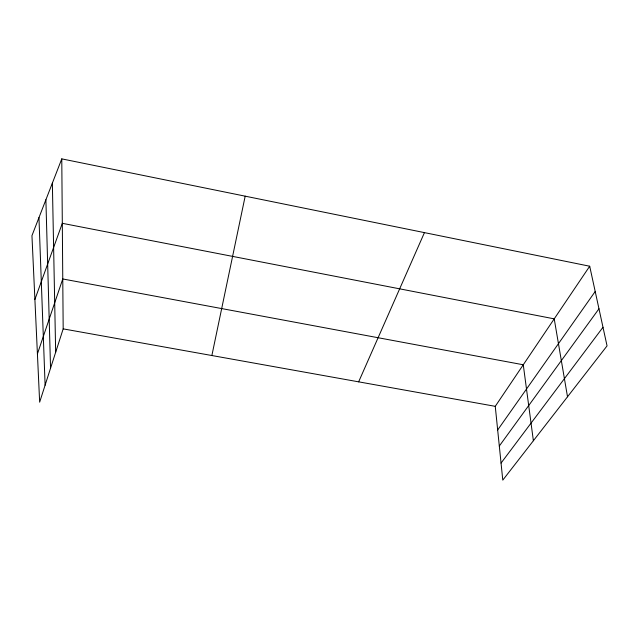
<?xml version="1.0" encoding="UTF-8"?>
<svg xmlns="http://www.w3.org/2000/svg" width="639" height="639" viewBox="0 0 639 639"><rect width="100%" height="100%" fill="white"/><g stroke="black" fill="none" stroke-linecap="round" stroke-linejoin="round"><path stroke-width="0.96" d="M211.868 355.532L245.184 196.165M61.775 158.871L63.181 328.869L39.65 402.171L31.95 235.671L61.775 158.871L589.701 266.223L607.05 345.883L502.789 480.129L495.257 406.332L589.701 266.223M37.421 353.902L62.766 278.963L523.269 364.773L533.381 440.734M34.897 299.483L62.31 223.315L554.221 318.853L567.512 396.795M358.647 381.842L424.448 232.62M497.669 429.975L595.205 291.488M499.307 446.038L598.975 308.781M501.048 463.083L602.992 327.264M63.181 328.869L495.257 406.332M38.955 217.627L45.105 385.181M45.888 199.775L50.545 368.232M52.358 183.113L55.665 352.289"/></g></svg>
